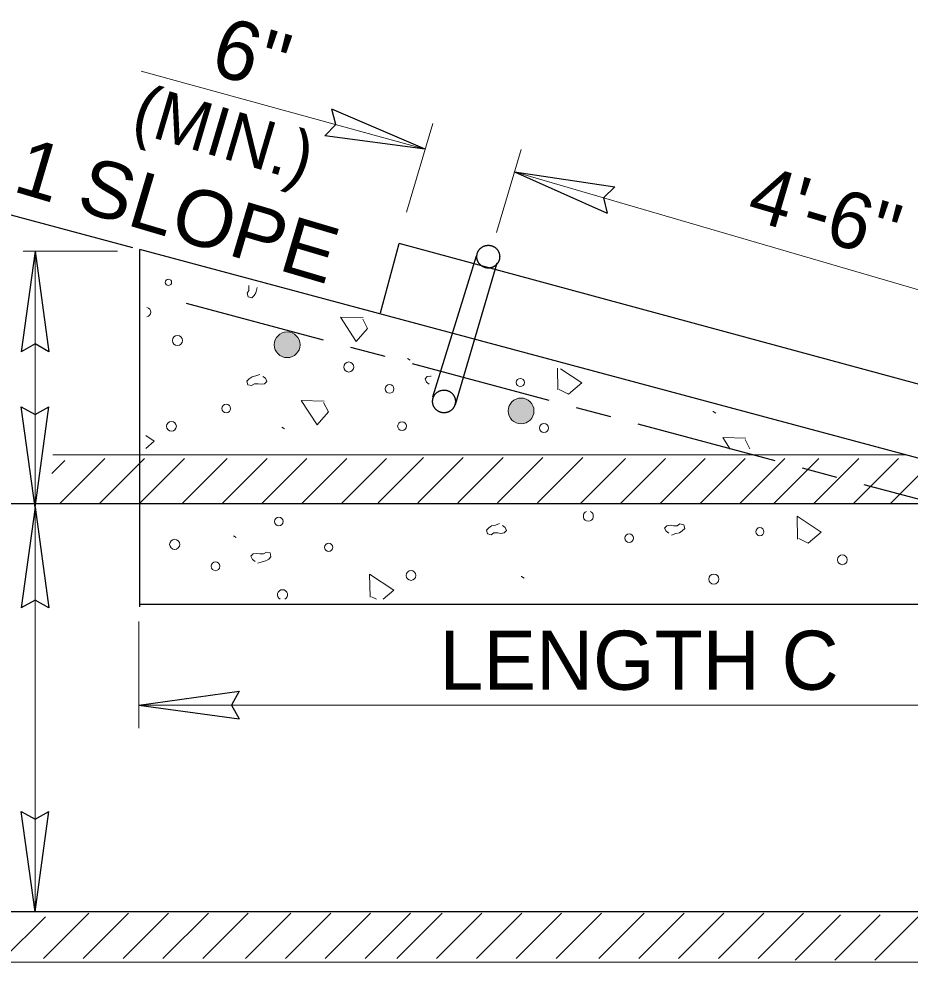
# Model space of a CAD drawing. Extents: x -1291 to -38, y -357 to 186.
# Drawn here: x -1102.47 to -1083.6, y -237.96 to -217.99 of the extents above; entities that cross this region are included whole.
import ezdxf

# ---------------------------------------------------------------- set-up
doc = ezdxf.new("R2010")
doc.units = 0
doc.header["$LTSCALE"] = 0.5
doc.linetypes.add('LONG_DASH_SHORT_DASH', pattern=[9.9, 6, -1.2, 1.5, -1.2])
for name, color, linetype, lineweight in [('1', 7, 'Continuous', 25), ('15', 7, 'Continuous', 13), ('4', 7, 'Continuous', 13)]:
    doc.layers.add(name, color=color, linetype=linetype, lineweight=lineweight)

msp = doc.modelspace()

# ---------------------------------------------------------------- hatches: boundary and pattern name
at = {"layer": '1'}
msp.add_hatch(color=256, dxfattribs=at).paths.add_polyline_path([(-1091.5619, -226.2904, 1), (-1092.1076, -226.2904, 1)])
at = {"layer": '4'}
msp.add_hatch(color=256, dxfattribs=at).paths.add_polyline_path([(-1096.5152, -224.8904, 1), (-1097.0609, -224.8904, 1)])

# ---------------------------------------------------------------- linework, layer by layer
at = {"layer": '1', "lineweight": 13}
for p, q in [((-1099.8807, -219.0984), (-1093.8631, -220.7467)), ((-1094.2595, -222.0851), (-1093.7023, -220.2042)), ((-1092.3542, -222.5165), (-1091.8327, -220.758)), ((-1091.9718, -221.2272), (-1078.9496, -225.0386)), ((-1102.3768, -222.909), (-1100.3816, -222.909)), ((-1102.1244, -222.909), (-1102.1244, -228.333)), ((-1091.0547, -225.8457), (-1091.0638, -225.3869)), ((-1101.7463, -227.2195), (-1083.6921, -227.2195)), ((-1094.8618, -228.2357), (-1093.9017, -227.2757)), ((-1094.0182, -228.2357), (-1093.0583, -227.2757)), ((-1093.1744, -228.2357), (-1092.2144, -227.2757)), ((-1092.3309, -228.2357), (-1091.3709, -227.2757)), ((-1091.4872, -228.2357), (-1090.527, -227.2757)), ((-1101.7678, -227.6172), (-1101.4938, -227.3438)), ((-1101.6101, -228.2597), (-1100.6502, -227.2997)), ((-1100.7667, -228.2597), (-1099.8067, -227.2997)), ((-1099.9227, -228.2597), (-1098.9632, -227.2997)), ((-1099.018, -228.2597), (-1098.0579, -227.2997)), ((-1098.1743, -228.2597), (-1097.2143, -227.2997)), ((-1097.3304, -228.2597), (-1096.3705, -227.2997)), ((-1096.487, -228.2597), (-1095.5272, -227.2997)), ((-1095.6435, -228.2597), (-1094.6836, -227.2997)), ((-1090.5821, -228.2597), (-1089.6221, -227.2997)), ((-1089.7387, -228.2597), (-1088.7787, -227.2997)), ((-1088.8949, -228.2597), (-1087.935, -227.2997)), ((-1088.0512, -228.2597), (-1087.0911, -227.2997)), ((-1087.2072, -228.2597), (-1086.2477, -227.2997)), ((-1086.4872, -228.2597), (-1085.5276, -227.2997)), ((-1085.6438, -228.2597), (-1084.6838, -227.2997)), ((-1084.8001, -228.2597), (-1083.8402, -227.2997)), ((-1084.0108, -228.2505), (-1083.1432, -227.3827)), ((-1102.1244, -236.8983), (-1102.1244, -228.3316)), ((-1094.8932, -230.2789), (-1095.0026, -230.2243)), ((-1099.9312, -233.0115), (-1099.9312, -230.7529)), ((-1099.9312, -232.5187), (-1078.1516, -232.5187)), ((-1102.8184, -237.9099), (-1101.9084, -237.0002)), ((-1101.9478, -237.8877), (-1100.9878, -236.9282)), ((-1101.1042, -237.8877), (-1100.1446, -236.9282)), ((-1100.2605, -237.8877), (-1099.3003, -236.9282)), ((-1099.417, -237.8877), (-1098.4568, -236.9282)), ((-1098.5732, -237.8877), (-1097.6132, -236.9282)), ((-1097.668, -237.8877), (-1096.7082, -236.9282)), ((-1096.8247, -237.8877), (-1095.8647, -236.9282)), ((-1095.9811, -237.8877), (-1095.0209, -236.9282)), ((-1095.1372, -237.8877), (-1094.1774, -236.9282)), ((-1094.4664, -237.8877), (-1093.5068, -236.9282)), ((-1093.6227, -237.8877), (-1092.6631, -236.9282)), ((-1092.7791, -237.8877), (-1091.8192, -236.9282)), ((-1091.9358, -237.8877), (-1090.9758, -236.9282)), ((-1091.0919, -237.8877), (-1090.1321, -236.9282)), ((-1090.1866, -237.8877), (-1089.2269, -236.9282)), ((-1089.3432, -237.8877), (-1088.3837, -236.9282)), ((-1088.4997, -237.8877), (-1087.5397, -236.9282)), ((-1087.6562, -237.8877), (-1086.6963, -236.9282)), ((-1086.8122, -237.8877), (-1085.8523, -236.9282)), ((-1086.0307, -237.9187), (-1085.0712, -236.9586)), ((-1085.1871, -237.9187), (-1084.2273, -236.9586)), ((-1084.3434, -237.9187), (-1083.3834, -236.9586)), ((-1105.2008, -237.9622), (-1047.5248, -237.9622))]:
    msp.add_line(p, q, dxfattribs=at)
at = {"layer": '1'}
for p, q in [((-1093.8631, -220.7467), (-1095.8389, -219.9022)), ((-1093.8631, -220.7467), (-1095.9935, -220.4664)), ((-1091.9718, -221.2272), (-1089.8467, -221.5445)), ((-1091.9718, -221.2272), (-1090.0109, -222.1059)), ((-1099.9094, -230.4379), (-1099.9094, -222.8732)), ((-1094.8111, -224.2138), (-1094.4183, -222.7486)), ((-1102.1244, -222.909), (-1102.4169, -225.0377)), ((-1102.1244, -222.909), (-1101.8319, -225.0377)), ((-1093.6997, -225.9947), (-1092.7781, -223.0042)), ((-1093.2198, -226.1549), (-1092.3392, -223.1523)), ((-1102.1244, -228.333), (-1102.4169, -226.2043)), ((-1102.1244, -228.333), (-1101.8319, -226.2043)), ((-1105.2008, -228.2536), (-1079.8322, -228.2536)), ((-1102.1244, -228.3316), (-1102.4169, -230.4603)), ((-1102.1244, -228.3316), (-1101.8319, -230.4603)), ((-1099.9312, -232.5187), (-1097.8025, -232.2262)), ((-1099.9312, -232.5187), (-1097.8025, -232.8112)), ((-1102.1244, -236.8983), (-1102.4169, -234.7696)), ((-1102.1244, -236.8983), (-1101.8319, -234.7696)), ((-1105.2008, -236.8882), (-1047.5161, -236.8882))]:
    msp.add_line(p, q, dxfattribs=at)
at = {"layer": '1', "linetype": 'LONG_DASH_SHORT_DASH'}
msp.add_line((-1098.9247, -224.0105), (-1048.078, -237.604), dxfattribs=at)
at = {"layer": '1'}
for points in [[(-1095.9935, -220.4664), (-1095.7566, -220.2249), (-1095.8389, -219.9022)], [(-1089.8467, -221.5445), (-1090.0877, -221.7818), (-1090.0109, -222.1059)], [(-1092.7708, -223.0198), (-1092.7708, -223.0137), (-1092.7697, -223.0076), (-1092.7691, -223.0021), (-1092.7691, -222.9961), (-1092.7682, -222.9903), (-1092.7674, -222.9841), (-1092.7668, -222.9786), (-1092.7649, -222.9726), (-1092.7639, -222.9667), (-1092.762, -222.9607), (-1092.7601, -222.9553), (-1092.7582, -222.9497), (-1092.757, -222.9441), (-1092.7546, -222.9386), (-1092.7531, -222.9332), (-1092.7506, -222.9278), (-1092.7478, -222.9226), (-1092.7451, -222.9174), (-1092.7424, -222.9115), (-1092.7399, -222.9065), (-1092.7372, -222.9013), (-1092.7339, -222.8963), (-1092.7299, -222.8911), (-1092.7272, -222.8863), (-1092.7235, -222.8817), (-1092.7203, -222.8769), (-1092.7159, -222.8728), (-1092.7126, -222.868), (-1092.7085, -222.8636), (-1092.7045, -222.8583), (-1092.7005, -222.8551), (-1092.696, -222.8505), (-1092.692, -222.8467), (-1092.6882, -222.8421), (-1092.6833, -222.8382), (-1092.6787, -222.8351), (-1092.6734, -222.8311), (-1092.6686, -222.8279), (-1092.6641, -222.8248), (-1092.6588, -222.8207), (-1092.6536, -222.8179), (-1092.6491, -222.8148), (-1092.6434, -222.8123), (-1092.6382, -222.8094), (-1092.6339, -222.8072), (-1092.6276, -222.8044), (-1092.6222, -222.8023), (-1092.617, -222.8), (-1092.6113, -222.7976), (-1092.6053, -222.7957), (-1092.6003, -222.7936), (-1092.5942, -222.7923), (-1092.5883, -222.7908), (-1092.5718, -222.787)], [(-1092.5718, -222.787), (-1092.5656, -222.7862), (-1092.5595, -222.7848), (-1092.5532, -222.7851), (-1092.5478, -222.784), (-1092.5422, -222.7836), (-1092.5361, -222.7834), (-1092.5305, -222.7836), (-1092.524, -222.7836), (-1092.518, -222.7838), (-1092.5123, -222.784), (-1092.5065, -222.7842), (-1092.5003, -222.7851), (-1092.4942, -222.7862), (-1092.4884, -222.7867), (-1092.4827, -222.7877), (-1092.477, -222.7886), (-1092.4713, -222.7904), (-1092.4647, -222.7917), (-1092.4595, -222.793), (-1092.4543, -222.7952), (-1092.4482, -222.7968), (-1092.4428, -222.7989), (-1092.4372, -222.8012), (-1092.4313, -222.8036), (-1092.4269, -222.8061), (-1092.4212, -222.808), (-1092.4153, -222.8113), (-1092.4107, -222.8147), (-1092.4053, -222.8175), (-1092.4005, -222.82), (-1092.3953, -222.8232), (-1092.3908, -222.8268), (-1092.3855, -222.83), (-1092.3807, -222.8336), (-1092.3767, -222.8377), (-1092.372, -222.8411), (-1092.3676, -222.8448), (-1092.3632, -222.8494), (-1092.3584, -222.8532), (-1092.3548, -222.8572), (-1092.3507, -222.8619), (-1092.3465, -222.8667), (-1092.343, -222.8707), (-1092.3388, -222.8754), (-1092.3359, -222.8798), (-1092.332, -222.8845), (-1092.3284, -222.8896), (-1092.3252, -222.8948), (-1092.3226, -222.8997), (-1092.3193, -222.9045), (-1092.3166, -222.9098), (-1092.3136, -222.9155), (-1092.3105, -222.9209), (-1092.3088, -222.9259), (-1092.3065, -222.9309), (-1092.304, -222.9367), (-1092.3016, -222.942), (-1092.3001, -222.948), (-1092.2984, -222.9543), (-1092.2965, -222.9599), (-1092.2955, -222.9655), (-1092.2929, -222.9705), (-1092.2921, -222.9763), (-1092.2911, -222.9827), (-1092.2898, -222.9879), (-1092.2887, -222.994), (-1092.289, -223.0001), (-1092.2883, -223.0059), (-1092.2883, -223.0115), (-1092.2871, -223.0178), (-1092.2871, -223.0238), (-1092.2871, -223.0297), (-1092.2882, -223.0357), (-1092.2883, -223.0417), (-1092.2883, -223.0477), (-1092.289, -223.0532), (-1092.2898, -223.0591), (-1092.2907, -223.0652), (-1092.2923, -223.0708), (-1092.2929, -223.0769), (-1092.2947, -223.0819), (-1092.2957, -223.0887), (-1092.2973, -223.094), (-1092.2988, -223.0997), (-1092.3016, -223.1051), (-1092.3037, -223.1102), (-1092.3049, -223.1162), (-1092.3073, -223.1215), (-1092.3102, -223.1266), (-1092.3126, -223.1327), (-1092.3154, -223.1373), (-1092.3186, -223.1428), (-1092.3218, -223.1482), (-1092.3242, -223.1523), (-1092.3277, -223.1582), (-1092.3309, -223.1633), (-1092.334, -223.1678), (-1092.338, -223.1724), (-1092.3415, -223.1772), (-1092.3455, -223.1809)], [(-1092.3455, -223.1809), (-1092.349, -223.1859), (-1092.3532, -223.1906), (-1092.3578, -223.1949), (-1092.3612, -223.1984), (-1092.3659, -223.2028), (-1092.3705, -223.207), (-1092.3749, -223.2113), (-1092.3797, -223.2147), (-1092.3844, -223.2178), (-1092.3882, -223.2215), (-1092.3943, -223.2247), (-1092.399, -223.2287), (-1092.4041, -223.2313), (-1092.4088, -223.2347), (-1092.4143, -223.2374), (-1092.4194, -223.2399), (-1092.4255, -223.2426), (-1092.4303, -223.2449), (-1092.4361, -223.2472), (-1092.4413, -223.2498), (-1092.4471, -223.2517), (-1092.4526, -223.2537), (-1092.4584, -223.2558), (-1092.4637, -223.2572), (-1092.4692, -223.2587), (-1092.4747, -223.2606), (-1092.4811, -223.2616), (-1092.487, -223.2624), (-1092.4927, -223.2637), (-1092.4984, -223.2643), (-1092.5041, -223.2645), (-1092.5105, -223.2656), (-1092.5163, -223.2664), (-1092.5219, -223.2659), (-1092.5283, -223.2664), (-1092.5341, -223.2659), (-1092.5398, -223.2656), (-1092.5457, -223.2656), (-1092.5523, -223.2652), (-1092.5578, -223.2643), (-1092.5632, -223.2641), (-1092.5695, -223.2635), (-1092.5751, -223.2616), (-1092.5807, -223.261), (-1092.5867, -223.2591), (-1092.5928, -223.2576), (-1092.5983, -223.2558), (-1092.6042, -223.2545), (-1092.6093, -223.2532), (-1092.6153, -223.2503), (-1092.6206, -223.2485), (-1092.6259, -223.2457), (-1092.6318, -223.2434), (-1092.6367, -223.2407), (-1092.6418, -223.2378), (-1092.6477, -223.2349), (-1092.6528, -223.232), (-1092.658, -223.2291), (-1092.662, -223.2262), (-1092.6672, -223.2227), (-1092.6717, -223.2195), (-1092.6774, -223.2155), (-1092.6818, -223.2117), (-1092.6863, -223.2078), (-1092.6906, -223.2045), (-1092.6949, -223.1999), (-1092.6992, -223.1957), (-1092.7037, -223.1923), (-1092.7077, -223.1878), (-1092.7107, -223.183), (-1092.7155, -223.1785), (-1092.7187, -223.1745), (-1092.7224, -223.1695), (-1092.7258, -223.1648), (-1092.7297, -223.1591), (-1092.7327, -223.1551), (-1092.736, -223.1497), (-1092.7387, -223.1451), (-1092.7424, -223.1395), (-1092.7447, -223.1339), (-1092.7466, -223.1292), (-1092.7491, -223.1236), (-1092.7518, -223.1182), (-1092.7546, -223.1128), (-1092.7555, -223.1072), (-1092.7582, -223.1013), (-1092.7597, -223.0955), (-1092.7616, -223.0906), (-1092.7632, -223.0845), (-1092.7643, -223.0788), (-1092.7656, -223.0726), (-1092.7668, -223.0672), (-1092.7678, -223.0613), (-1092.7682, -223.0551), (-1092.7697, -223.0494), (-1092.77, -223.0438), (-1092.77, -223.038), (-1092.7703, -223.0317), (-1092.7702, -223.0252), (-1092.7708, -223.0198)], [(-1101.8319, -225.0377), (-1102.1274, -224.8731), (-1102.4169, -225.0377)], [(-1093.7086, -226.0852), (-1093.7084, -226.0793), (-1093.7076, -226.0735), (-1093.7068, -226.0678), (-1093.7065, -226.0624), (-1093.7057, -226.0556), (-1093.7051, -226.05), (-1093.7036, -226.0445), (-1093.7021, -226.0383), (-1093.7015, -226.0329), (-1093.6999, -226.027), (-1093.6984, -226.0213), (-1093.6959, -226.0156), (-1093.6943, -226.0102), (-1093.6926, -226.0048), (-1093.6901, -225.9991), (-1093.6884, -225.9937), (-1093.6849, -225.9878), (-1093.6833, -225.9824), (-1093.6801, -225.9778), (-1093.6778, -225.9727), (-1093.674, -225.9674), (-1093.6711, -225.9624), (-1093.6678, -225.9574), (-1093.6648, -225.9513), (-1093.6607, -225.9472), (-1093.6578, -225.9431), (-1093.6545, -225.9378), (-1093.6502, -225.9334), (-1093.6458, -225.9287), (-1093.6424, -225.9243), (-1093.6382, -225.9199), (-1093.6336, -225.9159), (-1093.629, -225.9123), (-1093.6253, -225.9082), (-1093.6213, -225.9042), (-1093.6161, -225.9007), (-1093.6109, -225.8972), (-1093.6063, -225.8941), (-1093.6019, -225.89), (-1093.5965, -225.8868), (-1093.5919, -225.8839), (-1093.5865, -225.8801), (-1093.5809, -225.8774), (-1093.5763, -225.8753), (-1093.5709, -225.8722), (-1093.5657, -225.8702), (-1093.56, -225.8676), (-1093.5544, -225.8651), (-1093.5486, -225.8628), (-1093.5436, -225.8616), (-1093.5382, -225.8593), (-1093.5321, -225.8573), (-1093.5263, -225.8564), (-1093.5086, -225.853)], [(-1093.5086, -225.853), (-1093.5033, -225.8517), (-1093.4969, -225.8509), (-1093.4913, -225.8503), (-1093.4854, -225.8492), (-1093.4797, -225.8484), (-1093.4737, -225.8492), (-1093.4676, -225.8482), (-1093.4619, -225.8488), (-1093.4558, -225.8492), (-1093.4502, -225.8495), (-1093.4436, -225.8495), (-1093.438, -225.8509), (-1093.4321, -225.8509), (-1093.426, -225.8516), (-1093.4207, -225.8533), (-1093.4137, -225.8543), (-1093.4092, -225.856), (-1093.4027, -225.8577), (-1093.3975, -225.8594), (-1093.3918, -225.8607), (-1093.3863, -225.8624), (-1093.3807, -225.8647), (-1093.3753, -225.8674), (-1093.3692, -225.8693), (-1093.3638, -225.8718), (-1093.3587, -225.8741), (-1093.3536, -225.8766), (-1093.3486, -225.8799), (-1093.3436, -225.8828), (-1093.3385, -225.8862), (-1093.3336, -225.8893), (-1093.329, -225.892), (-1093.3233, -225.8962), (-1093.3186, -225.8997), (-1093.3142, -225.9037), (-1093.3096, -225.9072), (-1093.3048, -225.911), (-1093.3012, -225.9143), (-1093.2964, -225.9191), (-1093.2921, -225.9234), (-1093.2882, -225.9274), (-1093.2843, -225.9318), (-1093.2805, -225.9367), (-1093.2769, -225.941), (-1093.2736, -225.946), (-1093.27, -225.9509), (-1093.2663, -225.9557), (-1093.2625, -225.9602), (-1093.2594, -225.9657), (-1093.2573, -225.9703), (-1093.2539, -225.9758), (-1093.2513, -225.9814), (-1093.2483, -225.9866), (-1093.2458, -225.9914), (-1093.2436, -225.997), (-1093.2417, -226.0024), (-1093.2389, -226.008), (-1093.2379, -226.0128), (-1093.2356, -226.0192), (-1093.2343, -226.0253), (-1093.2323, -226.0306), (-1093.2311, -226.0363), (-1093.2304, -226.0418), (-1093.2287, -226.0484), (-1093.2279, -226.0543), (-1093.2267, -226.0597), (-1093.2264, -226.0653), (-1093.226, -226.0714), (-1093.2258, -226.0772), (-1093.2254, -226.0839), (-1093.225, -226.0893), (-1093.2252, -226.0956), (-1093.2252, -226.1012), (-1093.2254, -226.1078), (-1093.226, -226.1135), (-1093.2267, -226.1189), (-1093.2277, -226.1249), (-1093.2285, -226.1308), (-1093.2294, -226.136), (-1093.2307, -226.1422), (-1093.2321, -226.1483), (-1093.2337, -226.1539), (-1093.2354, -226.1598), (-1093.2371, -226.165), (-1093.2389, -226.1703), (-1093.2408, -226.1762), (-1093.2429, -226.1818), (-1093.2454, -226.1877), (-1093.2475, -226.1927), (-1093.2504, -226.1983), (-1093.2531, -226.2029), (-1093.2558, -226.2086), (-1093.2587, -226.2132), (-1093.2621, -226.2189), (-1093.2651, -226.2239), (-1093.2692, -226.2289), (-1093.2723, -226.2337), (-1093.2757, -226.2379), (-1093.2797, -226.2424), (-1093.2829, -226.2475)], [(-1093.2829, -226.2475), (-1093.2873, -226.2521), (-1093.2907, -226.2566), (-1093.2947, -226.2602), (-1093.2993, -226.2648), (-1093.304, -226.2683), (-1093.308, -226.2731), (-1093.3127, -226.2767), (-1093.3177, -226.2799), (-1093.3222, -226.2835), (-1093.3264, -226.2868), (-1093.3319, -226.2908), (-1093.3365, -226.2937), (-1093.3418, -226.2968), (-1093.3467, -226.3006), (-1093.3517, -226.3035), (-1093.3573, -226.3058), (-1093.3621, -226.3088), (-1093.3685, -226.3107), (-1093.3737, -226.3128), (-1093.3788, -226.3154), (-1093.3842, -226.3179), (-1093.3907, -226.3192), (-1093.3956, -226.3212), (-1093.4012, -226.3232), (-1093.4067, -226.324), (-1093.4129, -226.3256), (-1093.4192, -226.3266), (-1093.4246, -226.3277), (-1093.4307, -226.3282), (-1093.4365, -226.33), (-1093.4421, -226.3306), (-1093.4484, -226.3314), (-1093.4539, -226.3314), (-1093.4602, -226.3314), (-1093.4652, -226.3321), (-1093.4721, -226.3314), (-1093.4778, -226.3314), (-1093.484, -226.3312), (-1093.4892, -226.3312), (-1093.4959, -226.3306), (-1093.5003, -226.3296), (-1093.5069, -226.3287), (-1093.5132, -226.3274), (-1093.5186, -226.3261), (-1093.5244, -226.3248), (-1093.5298, -226.3229), (-1093.5357, -226.3212), (-1093.5419, -226.3196), (-1093.5476, -226.3181), (-1093.5534, -226.3158), (-1093.5577, -226.3131), (-1093.5636, -226.3116), (-1093.5692, -226.3092), (-1093.5744, -226.3071), (-1093.579, -226.3037), (-1093.5854, -226.301), (-1093.5902, -226.2979), (-1093.5951, -226.2946), (-1093.5996, -226.2918), (-1093.6051, -226.2887), (-1093.6101, -226.2852), (-1093.6146, -226.2815), (-1093.619, -226.2768), (-1093.624, -226.2737), (-1093.6282, -226.2693), (-1093.633, -226.2662), (-1093.6365, -226.2614), (-1093.6409, -226.2581), (-1093.6453, -226.2532), (-1093.649, -226.2485), (-1093.6526, -226.2442), (-1093.6562, -226.2393), (-1093.6604, -226.235), (-1093.664, -226.23), (-1093.6673, -226.2253), (-1093.6701, -226.2204), (-1093.6733, -226.2147), (-1093.6763, -226.2102), (-1093.679, -226.2052), (-1093.6824, -226.1999), (-1093.6847, -226.1947), (-1093.6867, -226.1898), (-1093.6897, -226.1841), (-1093.6919, -226.1785), (-1093.6938, -226.1729), (-1093.6961, -226.1678), (-1093.6976, -226.1612), (-1093.6995, -226.1553), (-1093.7008, -226.1495), (-1093.7017, -226.1441), (-1093.7034, -226.1389), (-1093.7048, -226.1331), (-1093.7059, -226.126), (-1093.7059, -226.1212), (-1093.7065, -226.1152), (-1093.708, -226.1091), (-1093.7082, -226.1033), (-1093.7086, -226.0964), (-1093.7084, -226.0914), (-1093.7086, -226.0852)], [(-1102.4169, -226.2043), (-1102.1214, -226.3689), (-1101.8319, -226.2043)], [(-1101.8319, -230.4603), (-1102.1274, -230.2957), (-1102.4169, -230.4603)], [(-1097.8025, -232.2262), (-1097.9672, -232.5217), (-1097.8025, -232.8112)], [(-1102.4169, -234.7696), (-1102.1214, -234.9342), (-1101.8319, -234.7696)]]:
    msp.add_lwpolyline(points, dxfattribs=at)
at = {"layer": '1', "lineweight": 13}
for points in [[(-1097.4194, -223.6802), (-1097.4286, -223.7085), (-1097.4486, -223.7875), (-1097.488, -223.8469), (-1097.5373, -223.8962), (-1097.6163, -223.8764), (-1097.6358, -223.7977), (-1097.5965, -223.7383), (-1097.5965, -223.6594), (-1097.6005, -223.632)], [(-1095.178, -224.3152), (-1095.6614, -224.3057), (-1095.3255, -224.8187), (-1095.089, -224.5424), (-1095.1878, -224.3452)], [(-1094.2416, -225.1793), (-1094.1833, -225.2144), (-1094.1806, -225.2142)], [(-1091.0023, -225.403), (-1090.5512, -225.6981), (-1090.8276, -225.9347), (-1091.0248, -225.8359)], [(-1097.3637, -225.5197), (-1097.4525, -225.5491), (-1097.5315, -225.5683), (-1097.5908, -225.608), (-1097.6402, -225.6576), (-1097.6203, -225.7368), (-1097.5417, -225.7561), (-1097.4823, -225.7167), (-1097.4033, -225.7167), (-1097.334, -225.7266), (-1097.265, -225.7167), (-1097.2158, -225.6674), (-1097.2452, -225.5983), (-1097.3042, -225.5588)], [(-1093.7391, -225.5548), (-1093.7507, -225.5534), (-1093.8197, -225.5632), (-1093.8688, -225.6123), (-1093.8392, -225.6816), (-1093.7801, -225.7212)], [(-1096.005, -226.0822), (-1096.4888, -226.0733), (-1096.1525, -226.5861), (-1095.9158, -226.3098), (-1096.0148, -226.1122)], [(-1087.7104, -226.3395), (-1087.7681, -226.305), (-1087.771, -226.3052)], [(-1096.8428, -226.6718), (-1096.901, -226.6369), (-1096.9039, -226.6371)], [(-1099.7812, -226.8109), (-1099.6028, -226.9278), (-1099.7838, -227.0831)], [(-1087.0782, -226.8657), (-1087.5614, -226.8559), (-1087.4037, -227.0974)], [(-1086.9913, -227.0952), (-1086.989, -227.0926), (-1087.0876, -226.8953)], [(-1092.2898, -228.6777), (-1092.3788, -228.7072), (-1092.4578, -228.7267), (-1092.517, -228.7664), (-1092.5665, -228.8157), (-1092.5462, -228.895), (-1092.4676, -228.9146), (-1092.4084, -228.8752), (-1092.3301, -228.8752), (-1092.2603, -228.885), (-1092.1911, -228.8752), (-1092.1419, -228.8256), (-1092.1715, -228.7568), (-1092.2304, -228.717)], [(-1088.6472, -228.9187), (-1088.5585, -228.8892), (-1088.4798, -228.8693), (-1088.4205, -228.8301), (-1088.3702, -228.7806), (-1088.3907, -228.7021), (-1088.4692, -228.6821), (-1088.5288, -228.7212), (-1088.6076, -228.7212), (-1088.6769, -228.7117), (-1088.746, -228.7212), (-1088.7953, -228.7708), (-1088.7655, -228.84), (-1088.7066, -228.8793)], [(-1085.9811, -229.0044), (-1085.9907, -228.5206), (-1085.4778, -228.8567), (-1085.7538, -229.0933), (-1085.9512, -228.9946)], [(-1097.9267, -228.9347), (-1097.8684, -228.9696), (-1097.866, -228.9692)], [(-1097.4062, -229.5159), (-1097.3175, -229.4862), (-1097.2383, -229.4663), (-1097.179, -229.4272), (-1097.13, -229.378), (-1097.1498, -229.2986), (-1097.2285, -229.279), (-1097.2879, -229.3186), (-1097.3665, -229.3186), (-1097.4358, -229.3086), (-1097.5049, -229.3186), (-1097.554, -229.3678), (-1097.5242, -229.4367), (-1097.4652, -229.4765)], [(-1095.0322, -230.2343), (-1095.042, -229.7507), (-1094.5292, -230.0864), (-1094.7533, -230.2789)], [(-1091.7693, -229.8302), (-1091.8275, -229.7955), (-1091.8302, -229.7957)]]:
    msp.add_lwpolyline(points, dxfattribs=at)
for centre, radius in [((-1099.302, -223.5682), 0.0671), ((-1099.1123, -224.7997), 0.107), ((-1095.4839, -225.3609), 0.107), ((-1091.851, -225.6897), 0.0862), ((-1094.6187, -225.8257), 0.0923), ((-1091.8348, -226.2904), 0.2728), ((-1098.0766, -226.2394), 0.0923), ((-1099.2376, -226.6169), 0.1034), ((-1094.3556, -226.6152), 0.0923), ((-1091.349, -226.6528), 0.0923), ((-1096.9635, -228.6307), 0.0923), ((-1086.7774, -228.8482), 0.0862), ((-1099.1692, -229.1163), 0.107), ((-1089.5451, -228.9841), 0.0923), ((-1095.91, -229.1802), 0.0862), ((-1085.0313, -229.4432), 0.1034), ((-1098.3039, -229.581), 0.0923), ((-1094.164, -229.7753), 0.1034), ((-1087.7535, -229.8509), 0.107)]:
    msp.add_circle(centre, radius, dxfattribs=at)
for centre, radius, start, end in [((-1099.7797, -224.1993), 0.1034, 281.97102, 76.97824), ((-1090.4103, -228.5194), 0.107, 110.14375, 70.07327), ((-1096.8861, -230.1829), 0.107, 296.16721, 243.83279)]:
    msp.add_arc(centre, radius, start, end, dxfattribs=at)
at = {"layer": '15', "lineweight": 25}
for p, q in [((-1100.0523, -222.8351), (-1105.2008, -221.4548)), ((-1047.5248, -236.9115), (-1099.9094, -222.8732)), ((-1046.871, -235.6213), (-1094.4183, -222.7486)), ((-1099.9094, -230.3833), (-1078.1759, -230.3833))]:
    msp.add_line(p, q, dxfattribs=at)
at = {"layer": '4'}
msp.add_circle((-1096.7881, -224.8904), 0.2728, dxfattribs=at)

# ---------------------------------------------------------------- texts
at = {"layer": '1'}
for s, height, p in [('(MIN.)', 1.044, (-1100.1288, -220.3592)), ("4'-6''", 1.193, (-1087.1008, -222.2057))]:
    msp.add_text(s, height=height, rotation=343.502, dxfattribs=at).set_placement(p)
msp.add_text('LENGTH C', height=1.25, dxfattribs=at).set_placement((-1093.5618, -232.1942))
at = {"layer": '15'}
msp.add_text("6''", height=1.256, rotation=343.502, dxfattribs=at).set_placement((-1098.4649, -219.1265))
at = {"layer": '15', "width": 1.05}
msp.add_text('6 : 1 SLOPE', height=1.193, rotation=343.502, dxfattribs=at).set_placement((-1104.8625, -220.968))

doc.saveas('drawing.dxf')
